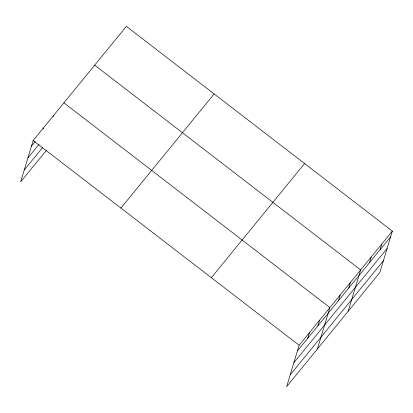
<?xml version="1.0" encoding="UTF-8"?>
<svg xmlns="http://www.w3.org/2000/svg" width="413" height="413" viewBox="0 0 413 413"><rect width="100%" height="100%" fill="white"/><g stroke="black" fill="none" stroke-linecap="round" stroke-linejoin="round"><path stroke-width="0.62" d="M392.35 231.11L299.131 345.258L286.637 386.64L379.857 272.492L392.35 231.11L126.363 26.36L33.143 140.508L20.65 181.89L46.287 150.497M43.055 129.078L43.396 127.947M53.313 116.523L53.654 115.392M307.685 338.34L309.389 332.697M317.938 325.785L319.641 320.142M317.401 348.97L329.894 307.587L63.907 102.837M338.443 300.674L340.147 295.032M348.701 288.119L350.405 282.477M348.164 311.304L360.657 269.921L94.67 65.171M369.516 262.627L371.22 256.984M380.084 249.689L381.788 244.047M31.44 146.145L35.384 141.318M27.883 157.942L38.925 144.421M24.212 170.094L42.745 147.395M120.921 208.075L214.135 93.927M211.358 277.686L304.572 163.543M297.427 350.895L390.646 236.752M293.87 362.691L387.084 248.549M290.2 374.844L383.419 260.701M33.143 140.508L299.131 345.258"/></g></svg>
